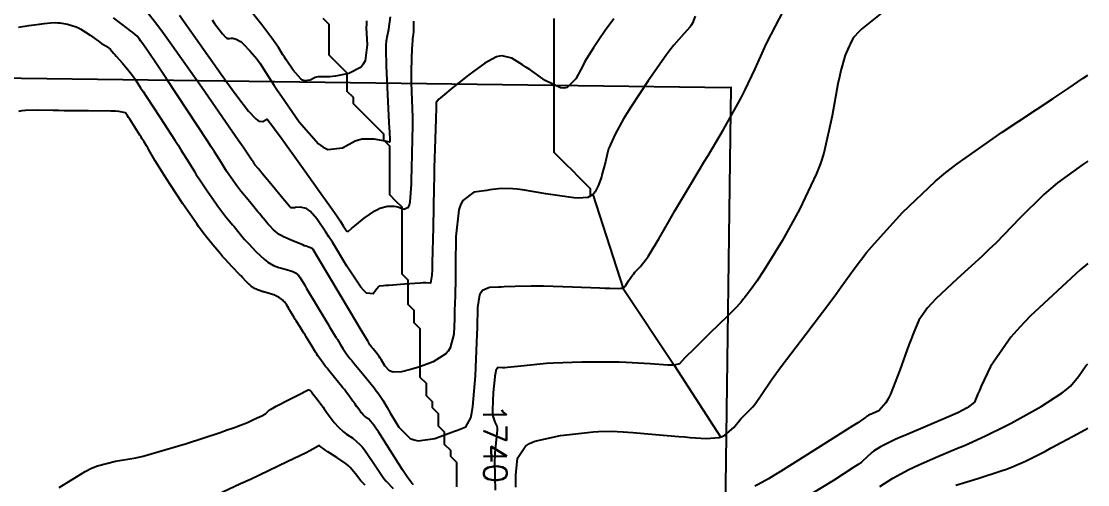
# Model space of a CAD drawing. Header units: metres. Extents: x 837475 to 838479, y 1189012 to 1191015.
# Drawn here: x 838301.2 to 838476.5, y 1190667.3 to 1190743.4 of the extents above; entities that cross this region are included whole.
import ezdxf

# ---------------------------------------------------------------- set-up
doc = ezdxf.new("R2010")
doc.units = ezdxf.units.M
doc.header["$LTSCALE"] = 0.3
for name, color, linetype in [('COTAS 10', 1, 'Continuous'), ('COTAS INT', 252, 'Continuous'), ('DRENAJE', 5, 'Continuous'), ('VIA2', 121, 'Continuous')]:
    doc.layers.add(name, color=color, linetype=linetype)
doc.styles.get("Standard").update_dxf_attribs({"font": 'simplex.shx'})
doc.dimstyles.get("Standard").update_dxf_attribs({"dimtxt": 0.18, "dimasz": 0.18, "dimexe": 0.18, "dimexo": 0.0625, "dimgap": 0.09, "dimtad": 0, "dimtih": 1, "dimtoh": 1, "dimdec": 4, "dimzin": 0, "dimdsep": 46, "dimtxsty": 'Standard', "dimcen": 0.09, "dimadec": 0, "dimazin": 0, "dimtfac": 1, "dimtdec": 4, "dimtofl": 0, "dimtmove": 0, "dimatfit": 3, "dimfxl": 1, "dimtolj": 1, "dimtzin": 0, "dimarcsym": 0})

# ---------------------------------------------------------------- blocks, each defined once
blk = doc.blocks.new('*D11')
at = {"layer": 'Defpoints', "color": 0, "transparency": 16777216}
for p in [(838417.91, 1190732.51), (837798.03, 1190660.17), (838416.86, 1190652.1)]:
    blk.add_point(p, dxfattribs=at)
at = {"layer": 'VIA2', "color": 0, "lineweight": -2, "transparency": 16777216}
for p, q in [((837798.03, 1190660.23), (837799.08, 1190740.75)), ((837799.26, 1190740.57), (838107.81, 1190736.55)), ((838417.73, 1190732.51), (838109.19, 1190736.53)), ((838416.86, 1190652.17), (838417.91, 1190732.69))]:
    blk.add_line(p, q, dxfattribs=at)
at = {"layer": 'VIA2', "color": 0, "transparency": 16777216}
for points in [[(837799.26, 1190740.6), (837799.26, 1190740.54), (837799.08, 1190740.57)], [(838417.73, 1190732.54), (838417.73, 1190732.48), (838417.91, 1190732.51)]]:
    blk.add_solid(points, dxfattribs=at)
at = {"layer": 'VIA2', "color": 0, "transparency": 16777216, "insert": (838108.5, 1190736.54), "char_height": 0.18, "attachment_point": 5}
blk.add_mtext('\\A1;618.8807', dxfattribs=at)

msp = doc.modelspace()

# ---------------------------------------------------------------- linework, layer by layer
at = {"layer": 'COTAS 10'}
for points in [[(838442.697, 1190744.817), (838439.946, 1190742.649), (838439.392, 1190742.183), (838438.928, 1190741.775), (838438.002, 1190740.783), (838437.593, 1190739.967), (838437.454, 1190739.669), (838437.305, 1190739.34), (838436.676, 1190737.892), (838435.923, 1190735.354), (838435.696, 1190734.337), (838435.46, 1190733.185), (838434.541, 1190727.892), (838433.123, 1190721.771), (838432.573, 1190720.098), (838431.954, 1190718.434), (838429.15, 1190712.5), (838426.276, 1190707.393), (838425.614, 1190706.25), (838425.009, 1190705.225), (838423.306, 1190702.5), (838422.115, 1190700.764), (838421.834, 1190700.362), (838421.573, 1190699.994), (838420.806, 1190698.947), (838420.224, 1190698.188), (838420.081, 1190698.001), (838419.945, 1190697.824), (838419.518, 1190697.268), (838418.499, 1190696.18), (838417.99, 1190695.668), (838417.382, 1190695.064), (838414.368, 1190692.122), (838411.387, 1190689.208), (838410.801, 1190688.622), (838410.318, 1190688.132), (838409.435, 1190687.163), (838408.564, 1190686.951), (838408.089, 1190686.939), (838407.513, 1190686.947), (838404.584, 1190687.146), (838400.68, 1190687.389), (838399.488, 1190687.426), (838398.247, 1190687.45), (838393.366, 1190687.425), (838388.672, 1190687.262), (838387.549, 1190687.199), (838386.503, 1190687.128), (838383.365, 1190686.808), (838381.179, 1190686.547), (838380.733, 1190686.513), (838380.356, 1190686.497), (838379.571, 1190686.577), (838379.251, 1190686.057), (838379.167, 1190685.662), (838379.086, 1190685.158), (838379.075, 1190685.042), (838378.81, 1190682.433), (838378.693, 1190679.598), (838378.711, 1190679.026), (838378.752, 1190678.545), (838379.082, 1190677.577), (838379.405, 1190676.908), (838379.441, 1190676.617), (838379.454, 1190676.28), (838379.306, 1190674.681), (838379.091, 1190672.596), (838379.061, 1190671.953), (838379.044, 1190671.282), (838379.09, 1190668.623), (838379.132, 1190666.423)], [(838332.586, 1190743.672), (838332.992, 1190743.107), (838333.354, 1190742.61), (838334.293, 1190741.388), (838334.867, 1190740.798), (838335, 1190740.699), (838335.12, 1190740.629), (838335.459, 1190740.61), (838335.79, 1190740.699), (838335.905, 1190740.697), (838336.031, 1190740.683), (838336.574, 1190740.537), (838337.291, 1190740.108), (838337.527, 1190739.916), (838337.779, 1190739.691), (838338.825, 1190738.615), (838339.926, 1190737.287), (838340.213, 1190736.904), (838340.492, 1190736.514), (838341.435, 1190735.05), (838342.819, 1190732.885), (838343.376, 1190732.053), (838344.009, 1190731.121), (838346.922, 1190726.916), (838350.082, 1190723.303), (838350.871, 1190722.743), (838351.622, 1190722.375), (838354.023, 1190722.639), (838356.124, 1190723.789), (838356.687, 1190723.98), (838357.241, 1190724.116), (838359.17, 1190724.143), (838360.699, 1190723.864), (838361, 1190723.806), (838361.248, 1190723.756), (838361.701, 1190723.645), (838361.788, 1190723.628), (838361.805, 1190723.637), (838361.819, 1190723.652), (838361.842, 1190723.756), (838361.844, 1190723.887), (838361.845, 1190723.918), (838361.846, 1190723.948), (838361.848, 1190724.041), (838361.797, 1190725.225), (838361.764, 1190725.943), (838361.723, 1190726.83), (838361.504, 1190731.444), (838361.291, 1190736.154), (838361.252, 1190737.101), (838361.222, 1190737.894), (838361.19, 1190739.471), (838361.279, 1190740.231), (838361.327, 1190740.509), (838361.384, 1190740.816), (838361.673, 1190742.17), (838361.946, 1190744.198)], [(838365.724, 1190667.307), (838365.416, 1190667.576), (838364.656, 1190668.575), (838364.308, 1190669.095), (838363.899, 1190669.72), (838361.924, 1190672.854), (838359.938, 1190675.977), (838359.523, 1190676.595), (838359.167, 1190677.105), (838358.367, 1190678.057), (838357.975, 1190678.318), (838357.876, 1190678.392), (838357.781, 1190678.468), (838357.472, 1190678.75), (838357.2, 1190679.05), (838357.128, 1190679.137), (838357.057, 1190679.225), (838356.816, 1190679.559), (838356.567, 1190679.916), (838356.492, 1190680.019), (838356.415, 1190680.124), (838356.114, 1190680.517), (838355.778, 1190680.963), (838355.679, 1190681.101), (838355.576, 1190681.245), (838355.183, 1190681.82), (838354.59, 1190682.63), (838354.361, 1190682.922), (838354.106, 1190683.245), (838352.951, 1190684.656), (838351.773, 1190686.09), (838351.502, 1190686.426), (838351.256, 1190686.735), (838350.569, 1190687.634), (838349.985, 1190688.483), (838349.804, 1190688.761), (838349.614, 1190689.059), (838348.857, 1190690.289), (838348.079, 1190691.575), (838347.875, 1190691.907), (838347.677, 1190692.229), (838347.004, 1190693.304), (838346.42, 1190694.23), (838346.279, 1190694.457), (838346.146, 1190694.673), (838345.737, 1190695.345), (838345.389, 1190695.931), (838345.294, 1190696.091), (838345.2, 1190696.25), (838344.866, 1190696.817), (838344.473, 1190697.348), (838344.342, 1190697.483), (838344.201, 1190697.614), (838343.613, 1190698.047), (838342.94, 1190698.407), (838342.746, 1190698.491), (838342.548, 1190698.57), (838341.808, 1190698.799), (838341.125, 1190698.975), (838340.963, 1190699.019), (838340.814, 1190699.061), (838340.375, 1190699.199), (838340.036, 1190699.33), (838339.95, 1190699.369), (838339.867, 1190699.407), (838339.593, 1190699.555), (838339.352, 1190699.705), (838339.289, 1190699.747), (838339.228, 1190699.788), (838339.02, 1190699.934), (838338.777, 1190700.142), (838338.693, 1190700.222), (838338.602, 1190700.312), (838338.214, 1190700.718), (838337.606, 1190701.36), (838337.375, 1190701.599), (838337.118, 1190701.864), (838335.968, 1190703.045), (838334.666, 1190704.427), (838334.315, 1190704.82), (838333.966, 1190705.218), (838332.739, 1190706.691), (838331.737, 1190707.942), (838331.53, 1190708.199), (838331.354, 1190708.417), (838330.975, 1190708.884), (838330.379, 1190709.718), (838330.067, 1190710.168), (838329.691, 1190710.714), (838327.801, 1190713.475), (838325.702, 1190716.614), (838325.195, 1190717.397), (838324.719, 1190718.144), (838323.266, 1190720.531), (838322.227, 1190722.314), (838322.012, 1190722.68), (838321.828, 1190722.99), (838321.428, 1190723.648), (838321.077, 1190724.197), (838320.924, 1190724.439), (838320.746, 1190724.72), (838319.906, 1190726.058), (838319.06, 1190727.388), (838318.88, 1190727.664), (838318.722, 1190727.899), (838318.349, 1190728.416), (838317.288, 1190728.621), (838316.698, 1190728.661), (838315.978, 1190728.693), (838312.308, 1190728.745), (838308.284, 1190728.762), (838307.342, 1190728.771), (838306.475, 1190728.783), (838303.962, 1190728.84), (838301.923, 1190728.786), (838301.353, 1190728.728), (838300.781, 1190728.65)], [(838454.824, 1190667.231), (838458.443, 1190668.339), (838462.304, 1190669.571), (838463.194, 1190669.881), (838464.006, 1190670.179), (838466.292, 1190671.146), (838468.682, 1190672.372), (838469.56, 1190672.833), (838470.533, 1190673.346), (838474.826, 1190675.64), (838476.51378, 1190676.57364)]]:
    msp.add_lwpolyline(points, dxfattribs=at)
at = {"layer": 'COTAS INT'}
for points in [[(838300.801, 1190742.483), (838302.492, 1190742.759), (838304.22, 1190742.987), (838304.619, 1190743.038), (838304.984, 1190743.084), (838306.017, 1190743.207), (838306.939, 1190743.228), (838307.234, 1190743.21), (838307.547, 1190743.183), (838308.818, 1190742.997), (838310.236, 1190742.564), (838310.641, 1190742.379), (838311.051, 1190742.167), (838312.576, 1190741.169), (838313.902, 1190740.188), (838314.187, 1190739.987), (838314.436, 1190739.817), (838315.036, 1190739.456), (838315.396, 1190739.255), (838315.492, 1190739.185), (838315.588, 1190739.11), (838315.923, 1190738.787), (838316.42, 1190738.226), (838316.619, 1190738), (838316.843, 1190737.744), (838317.871, 1190736.563), (838318.921, 1190735.317), (838319.159, 1190735.019), (838319.374, 1190734.742), (838319.959, 1190733.913), (838320.854, 1190732.524), (838321.265, 1190731.895), (838321.746, 1190731.159), (838324.07, 1190727.617), (838326.474, 1190723.927), (838327.005, 1190723.098), (838327.478, 1190722.353), (838328.699, 1190720.359), (838329.68, 1190718.747), (838330.002, 1190718.242), (838330.344, 1190717.713), (838331.762, 1190715.593), (838333.187, 1190713.55), (838333.535, 1190713.07), (838333.862, 1190712.626), (838334.875, 1190711.33), (838335.741, 1190710.285), (838335.975, 1190710), (838336.206, 1190709.716), (838337.023, 1190708.704), (838337.944, 1190707.618), (838338.24, 1190707.286), (838338.556, 1190706.942), (838339.845, 1190705.59), (838341.142, 1190704.367), (838341.462, 1190704.105), (838341.764, 1190703.876), (838342.715, 1190703.323), (838343.547, 1190703.014), (838343.774, 1190702.938), (838344, 1190702.866), (838344.807, 1190702.642), (838345.523, 1190702.438), (838345.692, 1190702.38), (838345.849, 1190702.32), (838346.308, 1190702.095), (838346.648, 1190701.845), (838346.729, 1190701.769), (838346.805, 1190701.69), (838347.032, 1190701.384), (838347.555, 1190700.504), (838347.816, 1190700.064), (838348.129, 1190699.539), (838349.682, 1190696.933), (838351.27, 1190694.276), (838351.605, 1190693.719), (838351.894, 1190693.239), (838352.562, 1190692.149), (838352.953, 1190691.525), (838353.068, 1190691.338), (838353.186, 1190691.145), (838353.638, 1190690.399), (838354.078, 1190689.684), (838354.188, 1190689.511), (838354.293, 1190689.35), (838354.633, 1190688.856), (838355.265, 1190688.054), (838355.556, 1190687.697), (838355.896, 1190687.281), (838357.54, 1190685.295), (838359.219, 1190683.221), (838359.581, 1190682.752), (838359.899, 1190682.327), (838360.674, 1190681.169), (838361.373, 1190679.97), (838361.642, 1190679.519), (838361.945, 1190679.017), (838363.312, 1190676.777), (838365.179, 1190674.922), (838365.797, 1190674.663), (838366.458, 1190674.515), (838369.208, 1190674.9), (838371.836, 1190675.863), (838372.42, 1190676.079), (838372.941, 1190676.273), (838374.307, 1190676.791), (838375.132, 1190678.308), (838375.313, 1190679.132), (838375.473, 1190680.131), (838375.879, 1190685.196), (838376.108, 1190690.694), (838376.157, 1190691.967), (838376.199, 1190693.13), (838376.299, 1190696.429), (838376.621, 1190698.518), (838376.803, 1190698.919), (838377.026, 1190699.243), (838378.169, 1190699.77), (838379.674, 1190699.812), (838380.126, 1190699.829), (838380.593, 1190699.849), (838382.407, 1190699.941), (838385.018, 1190699.988), (838385.987, 1190699.979), (838387.064, 1190699.961), (838391.842, 1190699.817), (838396.335, 1190699.653), (838397.232, 1190699.623), (838397.978, 1190699.599), (838399.417, 1190699.567), (838399.808, 1190699.573), (838399.893, 1190699.573), (838399.968, 1190699.572), (838400.155, 1190699.565), (838400.366, 1190699.744), (838400.456, 1190699.861), (838400.56, 1190700.006), (838401.05, 1190700.775), (838401.691, 1190701.716), (838401.891, 1190701.97), (838402.101, 1190702.222), (838402.936, 1190703.109), (838403.958, 1190704.343), (838404.284, 1190704.813), (838404.629, 1190705.339), (838406.033, 1190707.703), (838407.666, 1190710.572), (838408.155, 1190711.417), (838408.662, 1190712.283), (838410.625, 1190715.593), (838412.806, 1190719.236), (838413.449, 1190720.312), (838414.109, 1190721.418), (838416.634, 1190725.656), (838419.036, 1190729.884), (838419.619, 1190730.984), (838420.165, 1190732.052), (838421.84, 1190735.656), (838423.444, 1190739.198), (838423.946, 1190740.228), (838424.473, 1190741.28), (838426.583, 1190745.257)], [(838398.615, 1190743.866), (838397.222, 1190741.941), (838396.858, 1190741.422), (838396.502, 1190740.91), (838395.292, 1190739.114), (838394.149, 1190737.26), (838393.834, 1190736.712), (838393.521, 1190736.149), (838392.4, 1190733.989), (838390.949, 1190732.573), (838390.429, 1190732.478), (838389.857, 1190732.513), (838387.363, 1190733.711), (838384.8, 1190735.515), (838384.185, 1190735.931), (838383.61, 1190736.311), (838381.875, 1190737.38), (838380.299, 1190737.766), (838379.824, 1190737.715), (838379.333, 1190737.596), (838377.422, 1190736.594), (838375.386, 1190735.097), (838374.815, 1190734.666), (838374.242, 1190734.227), (838372.147, 1190732.58), (838370.446, 1190731.167), (838370.121, 1190730.877), (838369.858, 1190730.629), (838369.436, 1190730.098), (838369.428, 1190729.863), (838369.428, 1190729.745), (838369.432, 1190729.552), (838369.412, 1190728.604), (838369.395, 1190728.07), (838369.375, 1190727.419), (838369.263, 1190724.086), (838369.127, 1190719.364), (838369.091, 1190717.837), (838369.055, 1190716.215), (838368.934, 1190709.563), (838368.798, 1190703.736), (838368.754, 1190702.634), (838368.706, 1190701.753), (838368.509, 1190700.42), (838367.717, 1190700.463), (838367.293, 1190700.45), (838366.782, 1190700.427), (838364.198, 1190700.255), (838361.645, 1190700.06), (838361.152, 1190700.021), (838360.752, 1190699.99), (838360.083, 1190699.936), (838359.893, 1190699.739), (838359.796, 1190699.618), (838359.68, 1190699.469), (838359.098, 1190698.69), (838358.003, 1190698.794), (838357.563, 1190699.201), (838357.063, 1190699.772), (838354.762, 1190703.202), (838352.371, 1190707.133), (838351.814, 1190708.021), (838351.302, 1190708.821), (838349.833, 1190710.987), (838348.701, 1190712.254), (838348.401, 1190712.488), (838348.108, 1190712.671), (838347.101, 1190712.91), (838346.299, 1190712.836), (838346.135, 1190712.822), (838345.996, 1190712.81), (838345.708, 1190712.792), (838345.573, 1190712.792), (838345.547, 1190712.791), (838345.522, 1190712.817), (838345.507, 1190712.834), (838345.489, 1190712.856), (838345.393, 1190712.969), (838344.878, 1190713.585), (838344.251, 1190714.337), (838342.501, 1190716.433), (838340.763, 1190718.52), (838340.426, 1190718.925), (838340.152, 1190719.256), (838339.683, 1190719.831), (838339.629, 1190719.912), (838339.615, 1190719.932), (838339.603, 1190719.952), (838339.565, 1190720.014), (838339.482, 1190720.146), (838339.441, 1190720.21), (838339.392, 1190720.285), (838339.149, 1190720.655), (838337.708, 1190722.751), (838336.903, 1190723.914), (838335.922, 1190725.33), (838330.913, 1190732.549), (838325.729, 1190739.922), (838324.636, 1190741.436), (838323.693, 1190742.72), (838321.526, 1190745.451)], [(838357.966, 1190743.55), (838357.951, 1190742.982), (838357.95, 1190742.354), (838358.064, 1190739.589), (838357.733, 1190736.942), (838357.451, 1190736.389), (838357.087, 1190735.914), (838355.084, 1190734.847), (838352.883, 1190734.426), (838352.393, 1190734.358), (838351.955, 1190734.311), (838350.805, 1190734.318), (838349.989, 1190734.319), (838349.761, 1190734.269), (838349.532, 1190734.197), (838348.7, 1190733.753), (838347.768, 1190733.65), (838347.476, 1190733.793), (838347.17, 1190734.011), (838345.942, 1190735.414), (838344.761, 1190737.131), (838344.484, 1190737.546), (838344.229, 1190737.934), (838343.488, 1190739.12), (838342.705, 1190740.307), (838342.423, 1190740.698), (838342.114, 1190741.115), (838340.762, 1190742.842), (838339.239, 1190744.769)], [(838411.999, 1190744.309), (838411.583, 1190743.154), (838411.397, 1190742.839), (838411.18, 1190742.525), (838410.142, 1190741.409), (838408.49, 1190739.552), (838407.886, 1190738.772), (838407.218, 1190737.876), (838404.28, 1190733.678), (838401.404, 1190729.317), (838400.776, 1190728.318), (838400.221, 1190727.41), (838398.824, 1190724.882), (838398.063, 1190723.198), (838397.91, 1190722.822), (838397.781, 1190722.486), (838397.522, 1190721.595), (838397.383, 1190720.864), (838397.331, 1190720.629), (838397.272, 1190720.379), (838397.009, 1190719.355), (838396.68, 1190718.224), (838396.58, 1190717.906), (838396.475, 1190717.586), (838396.064, 1190716.413), (838395.538, 1190715.399), (838395.362, 1190715.179), (838395.171, 1190714.985), (838394.37, 1190714.504), (838392.771, 1190714.41), (838392.078, 1190714.46), (838391.275, 1190714.543), (838387.47, 1190715.119), (838383.6, 1190715.731), (838382.756, 1190715.838), (838382.01, 1190715.916), (838380.142, 1190715.972), (838378.707, 1190715.803), (838378.236, 1190715.74), (838377.733, 1190715.669), (838375.647, 1190715.356), (838373.791, 1190714.026), (838373.433, 1190713.315), (838373.143, 1190712.455), (838372.656, 1190708.111), (838372.609, 1190703.376), (838372.595, 1190702.269), (838372.581, 1190701.251), (838372.53, 1190698.314), (838372.466, 1190695.915), (838372.444, 1190695.236), (838372.42, 1190694.551), (838372.319, 1190692.025), (838371.731, 1190689.766), (838371.399, 1190689.25), (838370.995, 1190688.78), (838368.926, 1190687.476), (838366.579, 1190686.618), (838365.999, 1190686.429), (838365.45, 1190686.261), (838363.721, 1190685.832), (838362.37, 1190685.811), (838362.059, 1190685.901), (838361.776, 1190686.033), (838360.984, 1190686.854), (838360.385, 1190687.861), (838360.224, 1190688.11), (838360.064, 1190688.346), (838359.504, 1190689.089), (838359.047, 1190689.641), (838358.952, 1190689.757), (838358.872, 1190689.856), (838358.696, 1190690.079), (838358.601, 1190690.216), (838358.572, 1190690.261), (838358.541, 1190690.309), (838358.419, 1190690.508), (838358.294, 1190690.715), (838358.261, 1190690.769), (838358.229, 1190690.821), (838358.12, 1190690.995), (838357.368, 1190692.247), (838356.931, 1190692.98), (838356.394, 1190693.879), (838353.626, 1190698.52), (838349.909, 1190704.758), (838349.198, 1190705.95), (838349.137, 1190706.033), (838349.117, 1190706.054), (838349.095, 1190706.075), (838349.003, 1190706.142), (838348.879, 1190706.203), (838348.837, 1190706.219), (838348.791, 1190706.235), (838348.597, 1190706.29), (838348.063, 1190706.478), (838347.802, 1190706.577), (838347.492, 1190706.697), (838345.967, 1190707.303), (838344.346, 1190708.038), (838343.976, 1190708.241), (838343.641, 1190708.442), (838342.715, 1190709.164), (838342.072, 1190709.838), (838341.914, 1190710.01), (838341.766, 1190710.175), (838341.307, 1190710.717), (838340.676, 1190711.49), (838340.419, 1190711.801), (838340.127, 1190712.153), (838338.776, 1190713.776), (838337.345, 1190715.534), (838337.002, 1190715.971), (838336.683, 1190716.387), (838335.722, 1190717.712), (838334.987, 1190718.813), (838334.809, 1190719.087), (838334.642, 1190719.349), (838334.132, 1190720.186), (838333.005, 1190721.972), (838332.448, 1190722.832), (838331.786, 1190723.851), (838328.512, 1190728.849), (838325.101, 1190734.019), (838324.353, 1190735.146), (838323.69, 1190736.141), (838322.005, 1190738.631), (838321.052, 1190739.986), (838320.852, 1190740.264), (838320.678, 1190740.5), (838320.28, 1190741.001), (838319.551, 1190741.602), (838319.169, 1190741.9), (838318.709, 1190742.256), (838316.397, 1190744.017)], [(838327.216, 1190744.453), (838331.206, 1190738.877), (838335.038, 1190733.425), (838335.885, 1190732.245), (838336.641, 1190731.209), (838338.601, 1190728.658), (838339.783, 1190727.415), (838340.049, 1190727.203), (838340.288, 1190727.049), (838340.928, 1190726.967), (838341.325, 1190727.202), (838341.411, 1190727.247), (838341.486, 1190727.283), (838341.669, 1190727.34), (838342.601, 1190726.158), (838343.148, 1190725.413), (838343.821, 1190724.488), (838347.294, 1190719.636), (838350.796, 1190714.714), (838351.487, 1190713.744), (838352.057, 1190712.945), (838353.107, 1190711.477), (838353.425, 1190711.011), (838353.532, 1190710.843), (838353.649, 1190710.659), (838354.139, 1190709.854), (838354.607, 1190709.157), (838354.708, 1190709.042), (838354.798, 1190708.959), (838355.022, 1190708.94), (838355.507, 1190709.389), (838355.761, 1190709.602), (838356.067, 1190709.853), (838357.604, 1190711.079), (838359.334, 1190712.283), (838359.762, 1190712.52), (838360.167, 1190712.716), (838361.443, 1190713.074), (838362.538, 1190713.047), (838362.829, 1190713), (838363.114, 1190712.935), (838364.1, 1190712.555), (838364.875, 1190712.884), (838365.028, 1190713.266), (838365.154, 1190713.774), (838365.388, 1190716.66), (838365.45, 1190720.051), (838365.468, 1190720.878), (838365.486, 1190721.656), (838365.556, 1190724.063), (838365.586, 1190726.322), (838365.58, 1190727.007), (838365.567, 1190727.717), (838365.468, 1190730.498), (838365.378, 1190733.378), (838365.371, 1190734.152), (838365.372, 1190734.915), (838365.439, 1190737.583), (838365.547, 1190739.735), (838365.574, 1190740.172), (838365.599, 1190740.54), (838365.679, 1190741.298), (838365.733, 1190741.704), (838365.743, 1190741.85), (838365.75, 1190742.012), (838365.754, 1190742.719), (838365.753, 1190743.447)], [(838382.5, 1190666.897), (838382.51, 1190667.928), (838382.538, 1190668.882), (838382.784, 1190671.678), (838384.087, 1190673.64), (838384.781, 1190674.068), (838385.62, 1190674.445), (838389.852, 1190675.392), (838394.285, 1190675.878), (838395.25, 1190675.965), (838396.102, 1190676.032), (838398.23, 1190676.102), (838400.181, 1190675.98), (838400.921, 1190675.925), (838401.748, 1190675.861), (838405.454, 1190675.553), (838409.338, 1190675.227), (838410.275, 1190675.151), (838411.154, 1190675.081), (838413.83, 1190674.879), (838415.918, 1190675.063), (838416.425, 1190675.236), (838416.902, 1190675.462), (838418.367, 1190676.721), (838419.509, 1190678.105), (838419.781, 1190678.411), (838420.034, 1190678.683), (838420.789, 1190679.384), (838421.486, 1190680.084), (838421.702, 1190680.354), (838421.928, 1190680.658), (838422.829, 1190682.031), (838424.541, 1190684.532), (838425.279, 1190685.547), (838426.132, 1190686.701), (838430.163, 1190692.031), (838434.292, 1190697.473), (838435.206, 1190698.697), (838436.02, 1190699.799), (838438.132, 1190702.757), (838440.242, 1190705.494), (838441.055, 1190706.457), (838441.967, 1190707.508), (838446.087, 1190712.043), (838451.499, 1190717.178), (838453.225, 1190718.607), (838455.049, 1190720.04), (838462.463, 1190725.241), (838470.852, 1190730.764), (838473.292, 1190732.4), (838475.782, 1190734.081), (838476.51378, 1190734.58258)], [(838476.51378, 1190720.44846), (838475.699, 1190719.912), (838471.563, 1190716.907), (838470.438, 1190715.973), (838469.321, 1190714.995), (838465.362, 1190711.097), (838461.408, 1190707.018), (838460.295, 1190705.927), (838459.174, 1190704.852), (838455.058, 1190701.105), (838451.557, 1190697.854), (838450.823, 1190697.09), (838450.191, 1190696.386), (838448.759, 1190694.339), (838447.816, 1190692.067), (838447.493, 1190691.222), (838447.142, 1190690.283), (838445.651, 1190686.11), (838444.105, 1190682.178), (838443.72, 1190681.391), (838443.354, 1190680.735), (838442.187, 1190679.456), (838441.292, 1190679.082), (838441.098, 1190678.997), (838440.926, 1190678.919), (838440.497, 1190678.706), (838440.262, 1190678.559), (838440.212, 1190678.523), (838440.169, 1190678.488), (838440.07, 1190678.382), (838438.72, 1190677.486), (838437.888, 1190676.953), (838436.857, 1190676.298), (838431.48, 1190672.904), (838426.017, 1190669.494), (838424.933, 1190668.829), (838424.033, 1190668.285), (838422.331, 1190667.327), (838421.797, 1190667.072)], [(838476.51378, 1190703.67697), (838475.27, 1190702.589), (838467.069, 1190694.972), (838465.349, 1190693.184), (838463.869, 1190691.536), (838460.515, 1190686.74), (838459.025, 1190683.477), (838458.72, 1190682.795), (838458.461, 1190682.208), (838457.915, 1190680.888), (838456.697, 1190679.912), (838456.015, 1190679.542), (838455.184, 1190679.129), (838450.935, 1190677.28), (838446.461, 1190675.41), (838445.488, 1190674.983), (838444.629, 1190674.597), (838442.484, 1190673.532), (838441.309, 1190672.794), (838441.061, 1190672.613), (838440.847, 1190672.442), (838440.352, 1190671.912), (838439.321, 1190671.029), (838438.768, 1190670.637), (838438.099, 1190670.18), (838434.72, 1190667.997), (838431.096, 1190665.803)], [(838442.356, 1190667.029), (838444.472, 1190668.358), (838447.14, 1190669.788), (838447.934, 1190670.178), (838448.752, 1190670.564), (838451.909, 1190671.935), (838455.14, 1190673.283), (838456.006, 1190673.656), (838456.858, 1190674.028), (838459.83, 1190675.369), (838462.97, 1190676.919), (838463.928, 1190677.423), (838464.925, 1190677.96), (838468.846, 1190680.169), (838472.331, 1190682.399), (838473.054, 1190682.949), (838473.671, 1190683.469), (838475.024, 1190685.105), (838476.196, 1190686.823), (838476.51378, 1190687.18374)], [(838307.461, 1190666.854), (838311.741, 1190669.482), (838312.778, 1190669.998), (838313.751, 1190670.421), (838316.73, 1190671.185), (838320.076, 1190671.73), (838321.281, 1190672.016), (838322.605, 1190672.36), (838328.393, 1190674.09), (838333.925, 1190675.902), (838335.089, 1190676.298), (838336.094, 1190676.648), (838338.393, 1190677.53), (838339.521, 1190678.053), (838339.787, 1190678.177), (838340.033, 1190678.292), (838340.754, 1190678.633), (838341.244, 1190678.887), (838341.343, 1190678.948), (838341.427, 1190679.005), (838341.601, 1190679.174), (838341.735, 1190679.337), (838341.795, 1190679.39), (838341.863, 1190679.446), (838342.19, 1190679.677), (838342.861, 1190680.061), (838343.147, 1190680.214), (838343.475, 1190680.387), (838345.021, 1190681.179), (838346.585, 1190681.971), (838346.924, 1190682.144), (838347.223, 1190682.297), (838347.967, 1190682.684), (838348.369, 1190682.866), (838348.453, 1190682.89), (838348.524, 1190682.903), (838348.684, 1190682.855), (838348.912, 1190682.55), (838349.026, 1190682.401), (838349.164, 1190682.224), (838349.847, 1190681.35), (838350.632, 1190680.323), (838350.834, 1190680.05), (838351.03, 1190679.781), (838351.68, 1190678.849), (838352.311, 1190677.976), (838352.495, 1190677.744), (838352.683, 1190677.517), (838353.395, 1190676.734), (838354.202, 1190675.997), (838354.45, 1190675.799), (838354.709, 1190675.605), (838355.733, 1190674.924), (838356.908, 1190673.915), (838357.262, 1190673.513), (838357.628, 1190673.058), (838359.053, 1190670.973), (838360.478, 1190668.836), (838360.844, 1190668.348), (838361.197, 1190667.906), (838362.369, 1190666.685)], [(838357.738, 1190667.237), (838357.38, 1190667.602), (838357.057, 1190667.952), (838356.183, 1190669.091), (838355.317, 1190670.139), (838355, 1190670.431), (838354.649, 1190670.724), (838353.099, 1190671.79), (838351.622, 1190672.708), (838351.317, 1190672.907), (838351.056, 1190673.082), (838350.488, 1190673.519), (838350.247, 1190673.709), (838350.193, 1190673.729), (838350.144, 1190673.735), (838350.013, 1190673.639), (838349.177, 1190673.125), (838348.684, 1190672.868), (838348.078, 1190672.562), (838344.945, 1190671.039), (838340.392, 1190668.888), (838338.892, 1190668.185), (838337.287, 1190667.436), (838330.622, 1190664.341)]]:
    msp.add_lwpolyline(points, dxfattribs=at)
at = {"layer": 'DRENAJE'}
for p, q in [((838395.171, 1190714.985), (838400.155, 1190699.565)), ((838400.155, 1190699.565), (838408.564, 1190686.951)), ((838408.564, 1190686.951), (838416.1715, 1190675.1495))]:
    msp.add_line(p, q, dxfattribs=at)
for points in [[(838372.82101, 1190666.92759, 0), (838372.82101, 1190667.92726, 0), (838372.82101, 1190668.92692, 0), (838372.82101, 1190669.92658, 0), (838372.82101, 1190670.92624, 0), (838371.82135, 1190671.92591, 0), (838371.82135, 1190672.92557, 0), (838370.82169, 1190673.92523, 0), (838370.82169, 1190674.9249, 0), (838370.82169, 1190675.92456, 0), (838369.82202, 1190676.92422, 0), (838369.82202, 1190677.92389, 0), (838369.82202, 1190678.92355, 0), (838368.82236, 1190679.92321, 0), (838368.82236, 1190680.92287, 0), (838367.8227, 1190681.92254, 0), (838367.8227, 1190682.9222, 0), (838367.8227, 1190683.92186, 0), (838366.82303, 1190684.92153, 0), (838366.82303, 1190685.92119, 0), (838366.82303, 1190686.92085, 0), (838366.82303, 1190687.92051, 0), (838366.82303, 1190688.92018, 0), (838366.82303, 1190689.91984, 0), (838366.82303, 1190690.9195, 0), (838366.82303, 1190691.91917, 0), (838366.82303, 1190692.91883, 0), (838365.82337, 1190693.91849, 0), (838365.82337, 1190694.91815, 0), (838365.82337, 1190695.91782, 0), (838364.82371, 1190696.91748, 0), (838364.82371, 1190697.91714, 0), (838364.82371, 1190698.91681, 0), (838364.82371, 1190699.91647, 0), (838364.82371, 1190700.91613, 0), (838363.82405, 1190701.9158, 0), (838363.82405, 1190702.91546, 0), (838363.82405, 1190703.91512, 0), (838363.82405, 1190704.91478, 0), (838363.82405, 1190705.91445, 0), (838363.82405, 1190706.91411, 0), (838363.82405, 1190707.91377, 0), (838363.82405, 1190708.91344, 0), (838363.82405, 1190709.9131, 0), (838363.82405, 1190710.91276, 0), (838363.82405, 1190711.91242, 0), (838363.82405, 1190712.91209, 0), (838362.82438, 1190713.91175, 0), (838361.82472, 1190714.91141, 0), (838361.82472, 1190715.91108, 0), (838361.82472, 1190716.91074, 0), (838361.82472, 1190717.9104, 0), (838361.82472, 1190718.91006, 0), (838361.82472, 1190719.90973, 0), (838361.82472, 1190720.90939, 0), (838361.82472, 1190721.90905, 0), (838361.82472, 1190722.90872, 0), (838360.82506, 1190723.90838, 0), (838360.82506, 1190724.90804, 0), (838359.82539, 1190725.9077, 0), (838358.82573, 1190726.90737, 0), (838357.82607, 1190727.90703, 0), (838356.82641, 1190728.90669, 0), (838355.82674, 1190729.90636, 0), (838355.82674, 1190730.90602, 0), (838354.82708, 1190731.90568, 0), (838354.82708, 1190732.90535, 0), (838354.82708, 1190733.90501, 0), (838354.82708, 1190734.90467, 0), (838353.82742, 1190735.90433, 0), (838352.82775, 1190736.904, 0), (838351.82809, 1190737.90366, 0), (838351.82809, 1190738.90332, 0), (838351.82809, 1190739.90299, 0), (838351.82809, 1190740.90265, 0), (838351.82809, 1190741.90231, 0), (838351.82809, 1190742.90197, 0), (838350.82843, 1190743.90164, 0)], [(838394.8136, 1190714.91141, 0), (838394.8136, 1190715.91108, 0), (838393.81393, 1190716.91074, 0), (838392.81427, 1190717.9104, 0), (838391.81461, 1190718.91006, 0), (838390.81494, 1190719.90973, 0), (838389.81528, 1190720.90939, 0), (838388.81562, 1190721.90905, 0), (838388.81562, 1190722.90872, 0), (838388.81562, 1190723.90838, 0), (838388.81562, 1190724.90804, 0), (838388.81562, 1190725.9077, 0), (838388.81562, 1190726.90737, 0), (838388.81562, 1190727.90703, 0), (838388.81562, 1190728.90669, 0), (838388.81562, 1190729.90636, 0), (838388.81562, 1190730.90602, 0), (838388.81562, 1190731.90568, 0), (838388.81562, 1190732.90535, 0), (838388.81562, 1190733.90501, 0), (838388.81562, 1190734.90467, 0), (838388.81562, 1190735.90433, 0), (838388.81562, 1190736.904, 0), (838388.81562, 1190737.90366, 0), (838388.81562, 1190738.90332, 0), (838388.81562, 1190739.90299, 0), (838388.81562, 1190740.90265, 0), (838388.81562, 1190741.90231, 0), (838388.81562, 1190742.90197, 0), (838388.81562, 1190743.90164, 0)]]:
    msp.add_polyline3d(points, dxfattribs=at)

# ---------------------------------------------------------------- texts
at = {"layer": 'COTAS 10', "insert": (838377.141, 1190680.564), "char_height": 3.799998, "attachment_point": 7, "rotation": 270.5878449}
msp.add_mtext('1740', dxfattribs=at)

# ---------------------------------------------------------------- dimensions: what is measured, and where the dimension line sits
at = {"layer": 'VIA2'}
dim = msp.add_aligned_dim(p1=(837798.03286, 1190660.16958), p2=(838416.861, 1190652.103), distance=80.41115, dimstyle='Standard', dxfattribs=at)
dim.commit()
dim.dimension.update_dxf_attribs({"geometry": '*D11', "text_midpoint": (838108.49502, 1190736.54061)})

doc.saveas('drawing.dxf')
